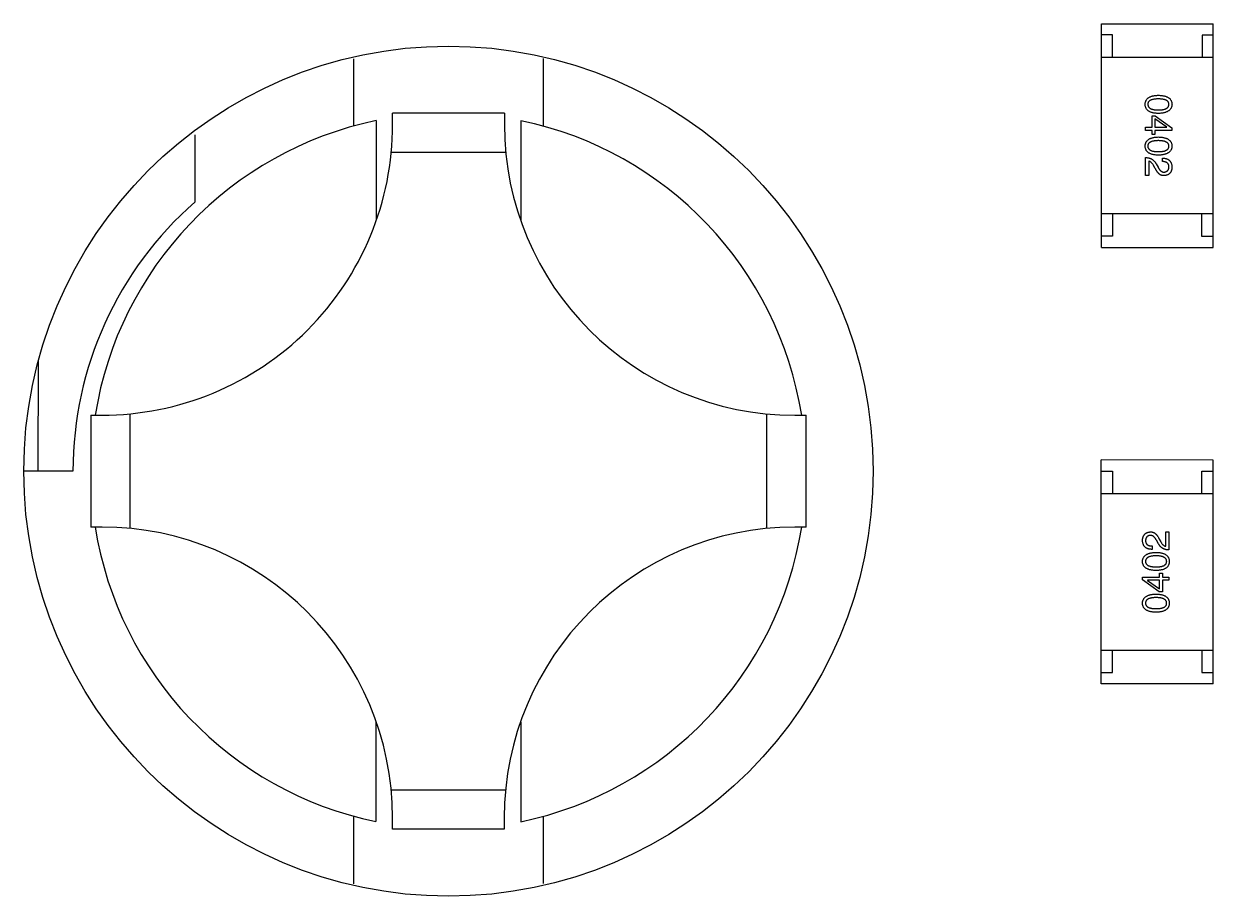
# Model space of a CAD drawing. Header units: inches. Extents: x -29 to 164, y -51 to 83.
# Drawn here: x 141.63 to 146.95, y 0.26 to 4.16 of the extents above; entities that cross this region are included whole.
import ezdxf

# ---------------------------------------------------------------- set-up
doc = ezdxf.new("R2010")
doc.units = ezdxf.units.IN
doc.header["$LTSCALE"] = 1.21
doc.header["$MEASUREMENT"] = 0
doc.layers.get('0').update_dxf_attribs({"linetype": 'CONTINUOUS'})

msp = doc.modelspace()

# ---------------------------------------------------------------- linework, layer by layer
at = {"color": 7, "linetype": 'Continuous'}
for p, q in [((146.4513, 3.1566), (146.4515, 4.1566)), ((146.4515, 4.1566), (146.9515, 4.1565)), ((146.9513, 3.1565), (146.9515, 4.1565)), ((146.5015, 4.1066), (146.4515, 4.1066)), ((146.5014, 4.0066), (146.5015, 4.1066)), ((146.9015, 4.1065), (146.9014, 4.0065)), ((146.9515, 4.1065), (146.9015, 4.1065)), ((143.1053, 4.0006), (143.1052, 3.6994)), ((143.9552, 3.6993), (143.9553, 4.0019)), ((146.9514, 4.0065), (146.4514, 4.0066)), ((143.7802, 3.7568), (143.2802, 3.7569)), ((143.2802, 3.7069), (143.2802, 3.7569)), ((143.7802, 3.7568), (143.7802, 3.7068)), ((146.6779, 3.7459), (146.6923, 3.7459)), ((146.6779, 3.6941), (146.6779, 3.7459)), ((146.7441, 3.6947), (146.6903, 3.7321)), ((146.6903, 3.7321), (146.6903, 3.6941)), ((146.6923, 3.7459), (146.767, 3.6921)), ((143.2062, 3.7237), (143.2061, 3.2786)), ((143.8542, 3.7236), (143.8541, 3.2785)), ((146.649, 3.6941), (146.6779, 3.6941)), ((146.649, 3.6797), (146.649, 3.6941)), ((146.6779, 3.6797), (146.649, 3.6797)), ((146.6779, 3.662), (146.6779, 3.6797)), ((146.6903, 3.6941), (146.7441, 3.6941)), ((146.767, 3.6796), (146.6903, 3.6797)), ((146.6903, 3.6797), (146.6903, 3.662)), ((146.7441, 3.6941), (146.7441, 3.6947)), ((146.767, 3.6921), (146.767, 3.6796)), ((142.3952, 3.6609), (142.3951, 3.36)), ((146.6903, 3.662), (146.6779, 3.662)), ((143.7862, 3.5818), (143.2741, 3.5819)), ((146.649, 3.4781), (146.649, 3.5587)), ((146.6627, 3.5423), (146.6627, 3.4781)), ((146.6922, 3.5102), (146.685, 3.5227)), ((146.6955, 3.5312), (146.7047, 3.5154)), ((146.7244, 3.541), (146.7244, 3.5561)), ((146.6627, 3.4781), (146.649, 3.4781)), ((146.9513, 3.3065), (146.4513, 3.3066)), ((146.5013, 3.3066), (146.5013, 3.2066)), ((146.9013, 3.2065), (146.9013, 3.3065)), ((146.5013, 3.2066), (146.4513, 3.2066)), ((146.9513, 3.2065), (146.9013, 3.2065)), ((146.4513, 3.1566), (146.9513, 3.1565)), ((141.6949, 2.1572), (141.695, 2.6496)), ((141.9299, 2.4072), (141.9298, 1.9072)), ((141.9299, 2.4072), (141.9799, 2.4071)), ((142.1049, 2.4131), (142.1048, 1.9011)), ((144.9548, 1.9005), (144.9549, 2.4125)), ((145.0799, 2.4065), (145.1299, 2.4065)), ((145.1298, 1.9065), (145.1299, 2.4065)), ((146.4506, 1.2068), (146.4508, 2.2068)), ((146.9508, 2.2067), (146.4508, 2.2068)), ((146.9506, 1.2067), (146.9508, 2.2067)), ((141.8499, 2.1572), (141.6299, 2.1572)), ((146.4508, 2.1568), (146.5008, 2.1568)), ((146.5008, 2.1568), (146.5008, 2.0568)), ((146.9008, 2.1567), (146.9508, 2.1567)), ((146.9008, 2.0567), (146.9008, 2.1567)), ((146.4508, 2.0568), (146.9508, 2.0567)), ((141.9798, 1.9071), (141.9298, 1.9072)), ((145.1298, 1.9065), (145.0798, 1.9065)), ((146.7393, 1.8852), (146.7531, 1.8852)), ((146.7393, 1.821), (146.7393, 1.8852)), ((146.7531, 1.8852), (146.7531, 1.8046)), ((146.6777, 1.8223), (146.6777, 1.8072)), ((146.7065, 1.8321), (146.6974, 1.8478)), ((146.7098, 1.8531), (146.717, 1.8406)), ((146.635, 1.6836), (146.7118, 1.6836)), ((146.635, 1.6712), (146.635, 1.6836)), ((146.7098, 1.6174), (146.635, 1.6712)), ((146.7118, 1.6692), (146.658, 1.6692)), ((146.658, 1.6692), (146.658, 1.6685)), ((146.658, 1.6685), (146.7117, 1.6312)), ((146.7117, 1.6312), (146.7118, 1.6692)), ((146.7118, 1.7013), (146.7242, 1.7013)), ((146.7118, 1.6836), (146.7118, 1.7013)), ((146.7242, 1.7013), (146.7242, 1.6836)), ((146.7242, 1.6836), (146.7531, 1.6836)), ((146.7531, 1.6692), (146.7242, 1.6692)), ((146.7242, 1.6692), (146.7242, 1.6174)), ((146.7531, 1.6836), (146.7531, 1.6692)), ((146.7242, 1.6174), (146.7098, 1.6174)), ((146.4506, 1.3568), (146.9506, 1.3567)), ((146.5006, 1.2568), (146.5006, 1.3568)), ((146.9006, 1.3567), (146.9006, 1.2567)), ((146.4506, 1.2568), (146.5006, 1.2568)), ((146.9006, 1.2567), (146.9506, 1.2567)), ((146.9506, 1.2067), (146.4506, 1.2068)), ((143.2056, 1.0352), (143.2055, 0.59)), ((143.8537, 1.035), (143.8536, 0.5899)), ((143.2735, 0.7319), (143.7856, 0.7318)), ((143.1045, 0.6144), (143.1045, 0.3118)), ((143.2795, 0.5569), (143.2795, 0.6069)), ((143.7795, 0.6068), (143.7795, 0.5568)), ((143.9545, 0.3131), (143.9545, 0.6142)), ((143.7795, 0.5568), (143.2795, 0.5569))]:
    msp.add_line(p, q, dxfattribs=at)
msp.add_circle((143.5299, 2.1568), 1.9, dxfattribs=at)
for centre, radius, start, end in [((143.5299, 2.1568), 1.6, 101.6725, 170.9989), ((141.9802, 3.7071), 1.3, 269.988, 359.988), ((145.0802, 3.7065), 1.3, 179.988, 269.988), ((143.5299, 2.1568), 1.6, 8.9773, 78.3034), ((143.4499, 2.1568), 1.6, 131.2402, 179.988), ((143.5299, 2.1568), 1.6, 188.9773, 258.3034), ((141.9795, 0.6071), 1.3, 359.988, 89.988), ((145.0795, 0.6065), 1.3, 89.988, 179.988), ((143.5299, 2.1568), 1.6, 281.6725, 350.9987)]:
    msp.add_arc(centre, radius, start, end, dxfattribs=at)
for points, knots in [([(146.6471, 3.7965), (146.6471, 3.7981), (146.6473, 3.8012), (146.648, 3.8057), (146.6493, 3.8099), (146.6509, 3.8139), (146.653, 3.8175), (146.6556, 3.8208), (146.6586, 3.8238), (146.6622, 3.8265), (146.6661, 3.8289), (146.6705, 3.831), (146.6753, 3.8328), (146.6806, 3.8342), (146.6863, 3.8355), (146.6925, 3.8363), (146.6992, 3.8369), (146.7037, 3.8371), (146.7061, 3.8372)], [0, 0, 0, 0, 0.059135, 0.115606, 0.169241, 0.221578, 0.273261, 0.324749, 0.377329, 0.431642, 0.488541, 0.548597, 0.612232, 0.680174, 0.752504, 0.829777, 0.912307, 1, 1, 1, 1]), ([(146.7061, 3.8372), (146.7085, 3.8371), (146.7133, 3.8369), (146.7201, 3.8363), (146.7265, 3.8354), (146.7324, 3.8342), (146.7379, 3.8327), (146.7429, 3.8309), (146.7474, 3.8289), (146.7515, 3.8265), (146.7551, 3.8238), (146.7582, 3.8208), (146.7609, 3.8175), (146.7631, 3.8138), (146.7648, 3.8099), (146.7661, 3.8057), (146.7669, 3.8012), (146.767, 3.7981), (146.7671, 3.7965)], [0, 0, 0, 0, 0.088823, 0.172287, 0.250296, 0.323438, 0.392244, 0.456221, 0.516635, 0.573871, 0.628, 0.680335, 0.731489, 0.782557, 0.834044, 0.886738, 0.942089, 1, 1, 1, 1]), ([(146.7061, 3.7559), (146.7037, 3.756), (146.6991, 3.7561), (146.6925, 3.7567), (146.6863, 3.7576), (146.6806, 3.7588), (146.6753, 3.7603), (146.6705, 3.7621), (146.6661, 3.7642), (146.6621, 3.7666), (146.6586, 3.7693), (146.6556, 3.7723), (146.653, 3.7756), (146.6509, 3.7792), (146.6493, 3.7831), (146.648, 3.7873), (146.6473, 3.7918), (146.6471, 3.795), (146.6471, 3.7965)], [0, 0, 0, 0, 0.08769, 0.170218, 0.24749, 0.319818, 0.387758, 0.451391, 0.511445, 0.568185, 0.622681, 0.67526, 0.726746, 0.778428, 0.830764, 0.884397, 0.940866, 1, 1, 1, 1]), ([(146.7061, 3.8208), (146.7042, 3.8208), (146.7005, 3.8207), (146.6951, 3.8204), (146.6901, 3.82), (146.6855, 3.8194), (146.6813, 3.8185), (146.6774, 3.8175), (146.6739, 3.8162), (146.6707, 3.8148), (146.6679, 3.8132), (146.6655, 3.8114), (146.6634, 3.8094), (146.6618, 3.8072), (146.6604, 3.8048), (146.6595, 3.8022), (146.659, 3.7994), (146.6589, 3.7975), (146.6589, 3.7965)], [0, 0, 0, 0, 0.096457, 0.187288, 0.27178, 0.350132, 0.423455, 0.491343, 0.554037, 0.612253, 0.666313, 0.717038, 0.764921, 0.811214, 0.856775, 0.902988, 0.950234, 1, 1, 1, 1]), ([(146.6589, 3.7965), (146.6589, 3.7955), (146.6591, 3.7936), (146.6597, 3.7907), (146.6607, 3.7881), (146.662, 3.7856), (146.6637, 3.7833), (146.6658, 3.7813), (146.6682, 3.7794), (146.671, 3.7778), (146.6742, 3.7763), (146.6777, 3.775), (146.6815, 3.774), (146.6858, 3.7731), (146.6903, 3.7724), (146.6953, 3.772), (146.7005, 3.7717), (146.7042, 3.7716), (146.7061, 3.7716)], [0, 0, 0, 0, 0.050879, 0.099377, 0.146973, 0.193618, 0.240619, 0.289461, 0.34047, 0.395283, 0.453059, 0.515633, 0.582666, 0.655287, 0.732971, 0.815933, 0.905166, 1, 1, 1, 1]), ([(146.7533, 3.7965), (146.7533, 3.7975), (146.7532, 3.7994), (146.7526, 3.8022), (146.7517, 3.8048), (146.7504, 3.8072), (146.7487, 3.8094), (146.7467, 3.8114), (146.7442, 3.8132), (146.7414, 3.8148), (146.7383, 3.8162), (146.7348, 3.8175), (146.7309, 3.8185), (146.7266, 3.8194), (146.722, 3.82), (146.717, 3.8204), (146.7117, 3.8207), (146.708, 3.8208), (146.7061, 3.8208)], [0, 0, 0, 0, 0.049764, 0.097007, 0.143217, 0.188577, 0.235116, 0.282997, 0.333719, 0.387776, 0.445989, 0.508679, 0.576563, 0.649481, 0.728235, 0.812722, 0.903548, 1, 1, 1, 1]), ([(146.7061, 3.7716), (146.708, 3.7716), (146.7117, 3.7717), (146.717, 3.772), (146.722, 3.7724), (146.7266, 3.7731), (146.7309, 3.774), (146.7348, 3.775), (146.7383, 3.7763), (146.7414, 3.7777), (146.7442, 3.7794), (146.7467, 3.7812), (146.7487, 3.7833), (146.7504, 3.7856), (146.7517, 3.788), (146.7526, 3.7907), (146.7532, 3.7936), (146.7533, 3.7955), (146.7533, 3.7965)], [0, 0, 0, 0, 0.095719, 0.185854, 0.269738, 0.347952, 0.420315, 0.487894, 0.550245, 0.608186, 0.662454, 0.713283, 0.761375, 0.808209, 0.854301, 0.901312, 0.949396, 1, 1, 1, 1]), ([(146.7671, 3.7965), (146.767, 3.7949), (146.7668, 3.7919), (146.7659, 3.7874), (146.7646, 3.7833), (146.7628, 3.7794), (146.7606, 3.7759), (146.7579, 3.7726), (146.7547, 3.7696), (146.7511, 3.7669), (146.7471, 3.7645), (146.7426, 3.7624), (146.7376, 3.7606), (146.7322, 3.7591), (146.7263, 3.7578), (146.72, 3.7569), (146.7132, 3.7562), (146.7085, 3.756), (146.7061, 3.7559)], [0, 0, 0, 0, 0.057415, 0.112361, 0.16496, 0.216437, 0.267441, 0.318839, 0.371478, 0.426325, 0.483626, 0.544235, 0.608673, 0.677374, 0.750405, 0.828394, 0.911525, 1, 1, 1, 1]), ([(146.647, 3.61), (146.6471, 3.6116), (146.6472, 3.6147), (146.648, 3.6192), (146.6492, 3.6234), (146.6509, 3.6273), (146.653, 3.631), (146.6556, 3.6343), (146.6586, 3.6373), (146.6621, 3.6399), (146.6661, 3.6424), (146.6705, 3.6444), (146.6753, 3.6462), (146.6806, 3.6477), (146.6863, 3.6489), (146.6925, 3.6498), (146.6991, 3.6504), (146.7037, 3.6506), (146.706, 3.6507)], [0, 0, 0, 0, 0.059135, 0.115606, 0.169241, 0.221578, 0.273261, 0.324749, 0.377329, 0.431642, 0.488541, 0.548597, 0.612232, 0.680174, 0.752504, 0.829777, 0.912307, 1, 1, 1, 1]), ([(146.706, 3.6343), (146.7041, 3.6343), (146.7004, 3.6342), (146.6951, 3.6339), (146.6901, 3.6335), (146.6855, 3.6328), (146.6812, 3.6319), (146.6773, 3.631), (146.6738, 3.6297), (146.6707, 3.6283), (146.6679, 3.6267), (146.6655, 3.6249), (146.6634, 3.6229), (146.6618, 3.6207), (146.6604, 3.6183), (146.6595, 3.6157), (146.6589, 3.6129), (146.6589, 3.611), (146.6588, 3.61)], [0, 0, 0, 0, 0.096457, 0.187288, 0.27178, 0.350132, 0.423455, 0.491343, 0.554037, 0.612253, 0.666313, 0.717038, 0.764921, 0.811214, 0.856775, 0.902988, 0.950234, 1, 1, 1, 1]), ([(146.706, 3.6507), (146.7085, 3.6506), (146.7132, 3.6504), (146.7201, 3.6498), (146.7264, 3.6489), (146.7324, 3.6477), (146.7378, 3.6462), (146.7428, 3.6444), (146.7474, 3.6423), (146.7514, 3.6399), (146.7551, 3.6373), (146.7582, 3.6342), (146.7609, 3.6309), (146.7631, 3.6273), (146.7648, 3.6234), (146.766, 3.6192), (146.7668, 3.6147), (146.767, 3.6116), (146.767, 3.61)], [0, 0, 0, 0, 0.088823, 0.172287, 0.250296, 0.323438, 0.392244, 0.456221, 0.516635, 0.573871, 0.628, 0.680335, 0.731489, 0.782557, 0.834044, 0.886738, 0.942089, 1, 1, 1, 1]), ([(146.7533, 3.61), (146.7532, 3.611), (146.7531, 3.6129), (146.7526, 3.6157), (146.7517, 3.6183), (146.7504, 3.6207), (146.7487, 3.6229), (146.7466, 3.6249), (146.7442, 3.6267), (146.7414, 3.6283), (146.7383, 3.6297), (146.7347, 3.631), (146.7308, 3.6319), (146.7266, 3.6328), (146.722, 3.6335), (146.717, 3.6339), (146.7116, 3.6342), (146.7079, 3.6343), (146.706, 3.6343)], [0, 0, 0, 0, 0.049764, 0.097007, 0.143217, 0.188577, 0.235116, 0.282997, 0.333719, 0.387776, 0.445989, 0.508679, 0.576563, 0.649481, 0.728235, 0.812722, 0.903548, 1, 1, 1, 1]), ([(146.706, 3.5694), (146.7037, 3.5694), (146.6991, 3.5696), (146.6925, 3.5702), (146.6863, 3.5711), (146.6806, 3.5723), (146.6753, 3.5738), (146.6704, 3.5756), (146.666, 3.5777), (146.6621, 3.5801), (146.6586, 3.5828), (146.6556, 3.5858), (146.653, 3.5891), (146.6509, 3.5927), (146.6492, 3.5966), (146.648, 3.6008), (146.6472, 3.6053), (146.6471, 3.6084), (146.647, 3.61)], [0, 0, 0, 0, 0.08769, 0.170218, 0.24749, 0.319818, 0.387758, 0.451391, 0.511445, 0.568185, 0.622681, 0.67526, 0.726746, 0.778428, 0.830764, 0.884397, 0.940866, 1, 1, 1, 1]), ([(146.6588, 3.61), (146.6589, 3.609), (146.659, 3.607), (146.6596, 3.6042), (146.6606, 3.6015), (146.662, 3.5991), (146.6637, 3.5968), (146.6658, 3.5948), (146.6682, 3.5929), (146.671, 3.5912), (146.6741, 3.5898), (146.6776, 3.5885), (146.6815, 3.5875), (146.6857, 3.5866), (146.6903, 3.5859), (146.6952, 3.5854), (146.7005, 3.5851), (146.7042, 3.5851), (146.706, 3.5851)], [0, 0, 0, 0, 0.050879, 0.099377, 0.146973, 0.193618, 0.240619, 0.289461, 0.34047, 0.395283, 0.453059, 0.515633, 0.582666, 0.655287, 0.732971, 0.815933, 0.905166, 1, 1, 1, 1]), ([(146.706, 3.5851), (146.7079, 3.5851), (146.7116, 3.5851), (146.717, 3.5854), (146.722, 3.5859), (146.7266, 3.5866), (146.7308, 3.5874), (146.7347, 3.5885), (146.7382, 3.5898), (146.7414, 3.5912), (146.7442, 3.5929), (146.7466, 3.5947), (146.7487, 3.5968), (146.7504, 3.599), (146.7517, 3.6015), (146.7526, 3.6042), (146.7531, 3.607), (146.7532, 3.609), (146.7533, 3.61)], [0, 0, 0, 0, 0.095719, 0.185854, 0.269738, 0.347952, 0.420315, 0.487894, 0.550245, 0.608186, 0.662454, 0.713283, 0.761375, 0.808209, 0.854301, 0.901312, 0.949396, 1, 1, 1, 1]), ([(146.767, 3.61), (146.7669, 3.6084), (146.7667, 3.6054), (146.7659, 3.6009), (146.7646, 3.5968), (146.7628, 3.5929), (146.7606, 3.5893), (146.7579, 3.5861), (146.7547, 3.5831), (146.7511, 3.5804), (146.747, 3.578), (146.7425, 3.5759), (146.7375, 3.5741), (146.7321, 3.5725), (146.7262, 3.5713), (146.7199, 3.5703), (146.7131, 3.5697), (146.7084, 3.5695), (146.706, 3.5694)], [0, 0, 0, 0, 0.057415, 0.112361, 0.16496, 0.216437, 0.267441, 0.318839, 0.371478, 0.426325, 0.483626, 0.544235, 0.608673, 0.677374, 0.750405, 0.828394, 0.911525, 1, 1, 1, 1]), ([(146.649, 3.5587), (146.6503, 3.5587), (146.6529, 3.5586), (146.6567, 3.5582), (146.6604, 3.5576), (146.6639, 3.5568), (146.6673, 3.5558), (146.6706, 3.5546), (146.6737, 3.5532), (146.6767, 3.5515), (146.6796, 3.5497), (146.6823, 3.5477), (146.6848, 3.5454), (146.6872, 3.543), (146.6896, 3.5404), (146.6917, 3.5375), (146.6937, 3.5344), (146.6949, 3.5323), (146.6955, 3.5312)], [0, 0, 0, 0, 0.069512, 0.136307, 0.201431, 0.265186, 0.327322, 0.388242, 0.448098, 0.507757, 0.566952, 0.626243, 0.686026, 0.745963, 0.807549, 0.869906, 0.934172, 1, 1, 1, 1]), ([(146.685, 3.5227), (146.6842, 3.5241), (146.6827, 3.5268), (146.6801, 3.5305), (146.6774, 3.5337), (146.6747, 3.5364), (146.6718, 3.5387), (146.6689, 3.5404), (146.6659, 3.5417), (146.6638, 3.5421), (146.6627, 3.5423)], [0, 0, 0, 0, 0.158292, 0.304606, 0.440272, 0.565336, 0.681745, 0.791834, 0.896966, 1, 1, 1, 1]), ([(146.7047, 3.5154), (146.7052, 3.5145), (146.7061, 3.5127), (146.7077, 3.5101), (146.7092, 3.5077), (146.7108, 3.5055), (146.7124, 3.5035), (146.7141, 3.5016), (146.7157, 3.5), (146.7175, 3.4986), (146.7192, 3.4973), (146.721, 3.4962), (146.7228, 3.4953), (146.7246, 3.4946), (146.7265, 3.4941), (146.7284, 3.4938), (146.7303, 3.4937), (146.7316, 3.4938), (146.7322, 3.4938)], [0, 0, 0, 0, 0.084365, 0.165386, 0.24176, 0.314729, 0.38433, 0.449952, 0.513164, 0.5734, 0.630824, 0.68644, 0.740136, 0.792605, 0.844515, 0.896112, 0.947763, 1, 1, 1, 1]), ([(146.7244, 3.5561), (146.7261, 3.556), (146.7293, 3.5559), (146.734, 3.5554), (146.7384, 3.5545), (146.7425, 3.5534), (146.7463, 3.5519), (146.7497, 3.5501), (146.7529, 3.548), (146.7557, 3.5456), (146.7583, 3.5429), (146.7605, 3.5399), (146.7624, 3.5366), (146.7639, 3.5329), (146.7652, 3.529), (146.7661, 3.5247), (146.7668, 3.5202), (146.7669, 3.517), (146.767, 3.5154)], [0, 0, 0, 0, 0.074935, 0.145873, 0.212498, 0.27598, 0.33603, 0.394042, 0.450372, 0.505546, 0.560812, 0.616481, 0.673265, 0.732328, 0.7938, 0.858943, 0.92718, 1, 1, 1, 1]), ([(146.7532, 3.5174), (146.7532, 3.5183), (146.7532, 3.5201), (146.7528, 3.5227), (146.7523, 3.5252), (146.7515, 3.5275), (146.7505, 3.5296), (146.7492, 3.5315), (146.7477, 3.5333), (146.746, 3.5348), (146.7441, 3.5362), (146.742, 3.5374), (146.7396, 3.5384), (146.737, 3.5393), (146.7341, 3.54), (146.7311, 3.5405), (146.7278, 3.5409), (146.7256, 3.541), (146.7244, 3.541)], [0, 0, 0, 0, 0.065945, 0.127767, 0.186553, 0.242898, 0.297728, 0.351599, 0.404854, 0.459191, 0.515338, 0.573322, 0.634405, 0.698538, 0.767039, 0.84022, 0.917406, 1, 1, 1, 1]), ([(146.767, 3.5154), (146.7669, 3.514), (146.7667, 3.5112), (146.7661, 3.5072), (146.7652, 3.5034), (146.7641, 3.4998), (146.7628, 3.4966), (146.7612, 3.4936), (146.7593, 3.4908), (146.7572, 3.4883), (146.7549, 3.4861), (146.7523, 3.4842), (146.7494, 3.4825), (146.7463, 3.4811), (146.743, 3.4799), (146.7394, 3.479), (146.7356, 3.4784), (146.7329, 3.4782), (146.7316, 3.4781)], [0, 0, 0, 0, 0.074847, 0.14558, 0.212628, 0.276599, 0.337792, 0.396608, 0.453638, 0.509854, 0.565589, 0.621545, 0.678777, 0.737222, 0.798388, 0.862259, 0.929312, 1, 1, 1, 1]), ([(146.7322, 3.4938), (146.7331, 3.4939), (146.7347, 3.494), (146.737, 3.4944), (146.7391, 3.495), (146.7412, 3.4957), (146.743, 3.4966), (146.7447, 3.4977), (146.7463, 3.4989), (146.7477, 3.5003), (146.7489, 3.5019), (146.75, 3.5036), (146.7509, 3.5055), (146.7517, 3.5076), (146.7523, 3.5098), (146.7528, 3.5122), (146.7531, 3.5147), (146.7532, 3.5165), (146.7532, 3.5174)], [0, 0, 0, 0, 0.069456, 0.136175, 0.198596, 0.258993, 0.316838, 0.37342, 0.428889, 0.48454, 0.540119, 0.597644, 0.65702, 0.718534, 0.783117, 0.851564, 0.923888, 1, 1, 1, 1]), ([(146.7316, 3.4781), (146.7306, 3.478), (146.7286, 3.478), (146.7257, 3.4782), (146.7228, 3.4787), (146.72, 3.4795), (146.7173, 3.4806), (146.7146, 3.4819), (146.7121, 3.4835), (146.7096, 3.4854), (146.7071, 3.4876), (146.7048, 3.49), (146.7025, 3.4927), (146.7003, 3.4957), (146.6982, 3.4989), (146.6961, 3.5024), (146.6941, 3.5062), (146.6929, 3.5088), (146.6922, 3.5102)], [0, 0, 0, 0, 0.055083, 0.109453, 0.162685, 0.21614, 0.26961, 0.324284, 0.380202, 0.437433, 0.497084, 0.559152, 0.624288, 0.692446, 0.763862, 0.838743, 0.917269, 1, 1, 1, 1]), ([(146.6351, 1.8479), (146.6352, 1.8493), (146.6354, 1.8521), (146.636, 1.8561), (146.6369, 1.8599), (146.6379, 1.8634), (146.6393, 1.8667), (146.6409, 1.8697), (146.6428, 1.8725), (146.6449, 1.8749), (146.6472, 1.8772), (146.6498, 1.8791), (146.6527, 1.8808), (146.6558, 1.8822), (146.6591, 1.8834), (146.6627, 1.8843), (146.6665, 1.8849), (146.6691, 1.8851), (146.6705, 1.8852)], [0, 0, 0, 0, 0.074847, 0.14558, 0.212628, 0.276599, 0.337792, 0.396608, 0.453638, 0.509854, 0.565589, 0.621545, 0.678777, 0.737222, 0.798388, 0.862259, 0.929312, 1, 1, 1, 1]), ([(146.6698, 1.8695), (146.669, 1.8694), (146.6674, 1.8693), (146.6651, 1.8689), (146.6629, 1.8683), (146.6609, 1.8676), (146.659, 1.8667), (146.6573, 1.8656), (146.6558, 1.8643), (146.6544, 1.863), (146.6532, 1.8614), (146.6521, 1.8597), (146.6511, 1.8577), (146.6503, 1.8557), (146.6498, 1.8535), (146.6493, 1.8511), (146.649, 1.8485), (146.6489, 1.8468), (146.6488, 1.8459)], [0, 0, 0, 0, 0.069456, 0.136175, 0.198596, 0.258993, 0.316838, 0.37342, 0.428889, 0.48454, 0.540119, 0.597644, 0.65702, 0.718534, 0.783117, 0.851564, 0.923888, 1, 1, 1, 1]), ([(146.6974, 1.8478), (146.6969, 1.8488), (146.6959, 1.8506), (146.6944, 1.8532), (146.6928, 1.8556), (146.6913, 1.8578), (146.6896, 1.8598), (146.688, 1.8616), (146.6864, 1.8633), (146.6846, 1.8647), (146.6829, 1.866), (146.6811, 1.8671), (146.6793, 1.8679), (146.6775, 1.8687), (146.6756, 1.8691), (146.6737, 1.8695), (146.6718, 1.8696), (146.6705, 1.8695), (146.6698, 1.8695)], [0, 0, 0, 0, 0.084365, 0.165386, 0.24176, 0.314729, 0.38433, 0.449952, 0.513164, 0.5734, 0.630824, 0.68644, 0.740136, 0.792605, 0.844515, 0.896112, 0.947763, 1, 1, 1, 1]), ([(146.6705, 1.8852), (146.6715, 1.8853), (146.6735, 1.8853), (146.6764, 1.8851), (146.6793, 1.8845), (146.6821, 1.8838), (146.6848, 1.8827), (146.6874, 1.8813), (146.69, 1.8797), (146.6925, 1.8778), (146.6949, 1.8757), (146.6973, 1.8733), (146.6996, 1.8706), (146.7018, 1.8676), (146.7039, 1.8644), (146.706, 1.8609), (146.708, 1.8571), (146.7092, 1.8544), (146.7098, 1.8531)], [0, 0, 0, 0, 0.055083, 0.109453, 0.162685, 0.21614, 0.26961, 0.324284, 0.380202, 0.437433, 0.497084, 0.559152, 0.624288, 0.692446, 0.763862, 0.838743, 0.917269, 1, 1, 1, 1]), ([(146.6777, 1.8072), (146.676, 1.8073), (146.6728, 1.8074), (146.6681, 1.8079), (146.6637, 1.8087), (146.6596, 1.8099), (146.6558, 1.8114), (146.6523, 1.8131), (146.6492, 1.8152), (146.6463, 1.8176), (146.6438, 1.8203), (146.6416, 1.8234), (146.6397, 1.8267), (146.6381, 1.8303), (146.6369, 1.8343), (146.636, 1.8385), (146.6353, 1.8431), (146.6352, 1.8462), (146.6351, 1.8479)], [0, 0, 0, 0, 0.074935, 0.145873, 0.212498, 0.27598, 0.33603, 0.394042, 0.450372, 0.505546, 0.560812, 0.616481, 0.673265, 0.732328, 0.7938, 0.858943, 0.92718, 1, 1, 1, 1]), ([(146.6488, 1.8459), (146.6489, 1.845), (146.6489, 1.8431), (146.6493, 1.8405), (146.6498, 1.8381), (146.6506, 1.8358), (146.6516, 1.8337), (146.6529, 1.8318), (146.6543, 1.83), (146.656, 1.8285), (146.658, 1.8271), (146.6601, 1.8258), (146.6625, 1.8248), (146.6651, 1.8239), (146.6679, 1.8232), (146.671, 1.8228), (146.6743, 1.8224), (146.6765, 1.8223), (146.6777, 1.8223)], [0, 0, 0, 0, 0.065945, 0.127767, 0.186553, 0.242898, 0.297728, 0.351599, 0.404854, 0.459191, 0.515338, 0.573322, 0.634405, 0.698538, 0.767039, 0.84022, 0.917406, 1, 1, 1, 1]), ([(146.7531, 1.8046), (146.7518, 1.8046), (146.7492, 1.8047), (146.7454, 1.8051), (146.7417, 1.8057), (146.7382, 1.8065), (146.7347, 1.8075), (146.7315, 1.8087), (146.7284, 1.8101), (146.7254, 1.8117), (146.7225, 1.8136), (146.7198, 1.8156), (146.7172, 1.8178), (146.7148, 1.8203), (146.7125, 1.8229), (146.7104, 1.8258), (146.7084, 1.8289), (146.7072, 1.831), (146.7065, 1.8321)], [0, 0, 0, 0, 0.069512, 0.136307, 0.201431, 0.265186, 0.327322, 0.388242, 0.448098, 0.507757, 0.566952, 0.626243, 0.686026, 0.745963, 0.807549, 0.869906, 0.934172, 1, 1, 1, 1]), ([(146.717, 1.8406), (146.7179, 1.8392), (146.7194, 1.8365), (146.722, 1.8328), (146.7247, 1.8296), (146.7274, 1.8269), (146.7302, 1.8246), (146.7332, 1.8229), (146.7362, 1.8216), (146.7383, 1.8212), (146.7393, 1.821)], [0, 0, 0, 0, 0.158292, 0.304606, 0.440272, 0.565336, 0.681745, 0.791834, 0.896966, 1, 1, 1, 1]), ([(146.6351, 1.7533), (146.6351, 1.7549), (146.6353, 1.7579), (146.6362, 1.7624), (146.6375, 1.7665), (146.6393, 1.7704), (146.6415, 1.7739), (146.6442, 1.7772), (146.6474, 1.7802), (146.651, 1.7829), (146.655, 1.7853), (146.6596, 1.7874), (146.6645, 1.7892), (146.67, 1.7907), (146.6758, 1.792), (146.6822, 1.7929), (146.6889, 1.7936), (146.6936, 1.7938), (146.696, 1.7939)], [0, 0, 0, 0, 0.057415, 0.112361, 0.16496, 0.216437, 0.267441, 0.318839, 0.371478, 0.426325, 0.483626, 0.544235, 0.608673, 0.677374, 0.750405, 0.828394, 0.911525, 1, 1, 1, 1]), ([(146.696, 1.7782), (146.6941, 1.7782), (146.6904, 1.7781), (146.6851, 1.7778), (146.6801, 1.7774), (146.6755, 1.7767), (146.6712, 1.7758), (146.6673, 1.7748), (146.6638, 1.7735), (146.6607, 1.7721), (146.6579, 1.7704), (146.6555, 1.7686), (146.6534, 1.7665), (146.6517, 1.7642), (146.6504, 1.7618), (146.6495, 1.7591), (146.6489, 1.7563), (146.6489, 1.7543), (146.6488, 1.7533)], [0, 0, 0, 0, 0.095719, 0.185854, 0.269738, 0.347952, 0.420315, 0.487894, 0.550245, 0.608186, 0.662454, 0.713283, 0.761375, 0.808209, 0.854301, 0.901312, 0.949396, 1, 1, 1, 1]), ([(146.696, 1.7939), (146.6984, 1.7938), (146.703, 1.7937), (146.7096, 1.7931), (146.7158, 1.7922), (146.7215, 1.791), (146.7268, 1.7895), (146.7316, 1.7877), (146.736, 1.7856), (146.74, 1.7832), (146.7435, 1.7805), (146.7465, 1.7775), (146.7491, 1.7742), (146.7512, 1.7706), (146.7529, 1.7667), (146.7541, 1.7625), (146.7548, 1.758), (146.755, 1.7548), (146.7551, 1.7533)], [0, 0, 0, 0, 0.08769, 0.170218, 0.24749, 0.319818, 0.387758, 0.451391, 0.511445, 0.568185, 0.622681, 0.67526, 0.726746, 0.778428, 0.830764, 0.884397, 0.940866, 1, 1, 1, 1]), ([(146.7433, 1.7533), (146.7432, 1.7543), (146.7431, 1.7562), (146.7425, 1.7591), (146.7415, 1.7618), (146.7401, 1.7642), (146.7384, 1.7665), (146.7363, 1.7685), (146.7339, 1.7704), (146.7311, 1.772), (146.7279, 1.7735), (146.7244, 1.7748), (146.7206, 1.7758), (146.7164, 1.7767), (146.7118, 1.7774), (146.7069, 1.7778), (146.7016, 1.7781), (146.6979, 1.7782), (146.696, 1.7782)], [0, 0, 0, 0, 0.050879, 0.099377, 0.146973, 0.193618, 0.240619, 0.289461, 0.34047, 0.395283, 0.453059, 0.515633, 0.582666, 0.655287, 0.732971, 0.815933, 0.905166, 1, 1, 1, 1]), ([(146.696, 1.7126), (146.6936, 1.7127), (146.6889, 1.7129), (146.682, 1.7135), (146.6756, 1.7144), (146.6697, 1.7156), (146.6642, 1.7171), (146.6593, 1.7189), (146.6547, 1.7209), (146.6506, 1.7233), (146.647, 1.726), (146.6439, 1.729), (146.6412, 1.7323), (146.639, 1.736), (146.6373, 1.7399), (146.636, 1.7441), (146.6353, 1.7486), (146.6351, 1.7517), (146.6351, 1.7533)], [0, 0, 0, 0, 0.088823, 0.172287, 0.250296, 0.323438, 0.392244, 0.456221, 0.516635, 0.573871, 0.628, 0.680335, 0.731489, 0.782557, 0.834044, 0.886738, 0.942089, 1, 1, 1, 1]), ([(146.6488, 1.7533), (146.6489, 1.7523), (146.6489, 1.7504), (146.6495, 1.7476), (146.6504, 1.745), (146.6517, 1.7426), (146.6534, 1.7404), (146.6554, 1.7384), (146.6579, 1.7366), (146.6607, 1.735), (146.6638, 1.7336), (146.6673, 1.7323), (146.6712, 1.7313), (146.6755, 1.7304), (146.6801, 1.7298), (146.6851, 1.7294), (146.6904, 1.7291), (146.6941, 1.729), (146.696, 1.729)], [0, 0, 0, 0, 0.049764, 0.097007, 0.143217, 0.188577, 0.235116, 0.282997, 0.333719, 0.387776, 0.445989, 0.508679, 0.576563, 0.649481, 0.728235, 0.812722, 0.903548, 1, 1, 1, 1]), ([(146.696, 1.729), (146.6979, 1.729), (146.7016, 1.7291), (146.707, 1.7294), (146.712, 1.7298), (146.7166, 1.7304), (146.7208, 1.7313), (146.7247, 1.7323), (146.7282, 1.7336), (146.7314, 1.735), (146.7342, 1.7366), (146.7366, 1.7384), (146.7387, 1.7404), (146.7403, 1.7426), (146.7417, 1.745), (146.7426, 1.7476), (146.7431, 1.7504), (146.7432, 1.7523), (146.7433, 1.7533)], [0, 0, 0, 0, 0.096457, 0.187288, 0.27178, 0.350132, 0.423455, 0.491343, 0.554037, 0.612253, 0.666313, 0.717038, 0.764921, 0.811214, 0.856775, 0.902988, 0.950234, 1, 1, 1, 1]), ([(146.7551, 1.7533), (146.755, 1.7517), (146.7548, 1.7486), (146.7541, 1.7441), (146.7529, 1.7399), (146.7512, 1.7359), (146.7491, 1.7323), (146.7465, 1.729), (146.7435, 1.726), (146.7399, 1.7233), (146.736, 1.7209), (146.7316, 1.7188), (146.7268, 1.717), (146.7215, 1.7156), (146.7158, 1.7143), (146.7096, 1.7135), (146.703, 1.7129), (146.6984, 1.7127), (146.696, 1.7126)], [0, 0, 0, 0, 0.059135, 0.115606, 0.169241, 0.221578, 0.273261, 0.324749, 0.377329, 0.431642, 0.488541, 0.548597, 0.612232, 0.680174, 0.752504, 0.829777, 0.912307, 1, 1, 1, 1]), ([(146.635, 1.5668), (146.6351, 1.5683), (146.6353, 1.5714), (146.6362, 1.5758), (146.6375, 1.58), (146.6392, 1.5838), (146.6415, 1.5874), (146.6442, 1.5907), (146.6473, 1.5937), (146.6509, 1.5964), (146.655, 1.5988), (146.6595, 1.6009), (146.6645, 1.6027), (146.6699, 1.6042), (146.6758, 1.6055), (146.6821, 1.6064), (146.6889, 1.6071), (146.6936, 1.6073), (146.696, 1.6074)], [0, 0, 0, 0, 0.057415, 0.112361, 0.16496, 0.216437, 0.267441, 0.318839, 0.371478, 0.426325, 0.483626, 0.544235, 0.608673, 0.677374, 0.750405, 0.828394, 0.911525, 1, 1, 1, 1]), ([(146.696, 1.6074), (146.6984, 1.6073), (146.7029, 1.6072), (146.7096, 1.6065), (146.7158, 1.6057), (146.7215, 1.6045), (146.7268, 1.603), (146.7316, 1.6012), (146.736, 1.5991), (146.7399, 1.5967), (146.7434, 1.594), (146.7465, 1.591), (146.749, 1.5877), (146.7512, 1.5841), (146.7528, 1.5801), (146.7541, 1.5759), (146.7548, 1.5714), (146.7549, 1.5683), (146.755, 1.5667)], [0, 0, 0, 0, 0.08769, 0.170218, 0.24749, 0.319818, 0.387758, 0.451391, 0.511445, 0.568185, 0.622681, 0.67526, 0.726746, 0.778428, 0.830764, 0.884397, 0.940866, 1, 1, 1, 1]), ([(146.696, 1.5261), (146.6936, 1.5262), (146.6888, 1.5263), (146.682, 1.527), (146.6756, 1.5278), (146.6697, 1.5291), (146.6642, 1.5305), (146.6592, 1.5323), (146.6547, 1.5344), (146.6506, 1.5368), (146.647, 1.5395), (146.6439, 1.5425), (146.6412, 1.5458), (146.639, 1.5494), (146.6373, 1.5534), (146.636, 1.5576), (146.6352, 1.5621), (146.6351, 1.5652), (146.635, 1.5668)], [0, 0, 0, 0, 0.088823, 0.172287, 0.250296, 0.323438, 0.392244, 0.456221, 0.516635, 0.573871, 0.628, 0.680335, 0.731489, 0.782557, 0.834044, 0.886738, 0.942089, 1, 1, 1, 1]), ([(146.696, 1.5917), (146.6941, 1.5917), (146.6904, 1.5916), (146.6851, 1.5913), (146.6801, 1.5909), (146.6754, 1.5902), (146.6712, 1.5893), (146.6673, 1.5883), (146.6638, 1.587), (146.6606, 1.5856), (146.6579, 1.5839), (146.6554, 1.582), (146.6534, 1.58), (146.6517, 1.5777), (146.6504, 1.5752), (146.6494, 1.5726), (146.6489, 1.5697), (146.6488, 1.5678), (146.6488, 1.5668)], [0, 0, 0, 0, 0.095719, 0.185854, 0.269738, 0.347952, 0.420315, 0.487894, 0.550245, 0.608186, 0.662454, 0.713283, 0.761375, 0.808209, 0.854301, 0.901312, 0.949396, 1, 1, 1, 1]), ([(146.6488, 1.5668), (146.6488, 1.5658), (146.6489, 1.5639), (146.6494, 1.5611), (146.6504, 1.5585), (146.6517, 1.5561), (146.6534, 1.5539), (146.6554, 1.5519), (146.6578, 1.5501), (146.6606, 1.5485), (146.6638, 1.5471), (146.6673, 1.5458), (146.6712, 1.5448), (146.6754, 1.5439), (146.68, 1.5433), (146.685, 1.5428), (146.6904, 1.5425), (146.6941, 1.5425), (146.696, 1.5425)], [0, 0, 0, 0, 0.049764, 0.097007, 0.143217, 0.188577, 0.235116, 0.282997, 0.333719, 0.387776, 0.445989, 0.508679, 0.576563, 0.649481, 0.728235, 0.812722, 0.903548, 1, 1, 1, 1]), ([(146.7432, 1.5667), (146.7431, 1.5677), (146.743, 1.5697), (146.7424, 1.5726), (146.7414, 1.5752), (146.7401, 1.5777), (146.7384, 1.58), (146.7363, 1.582), (146.7338, 1.5839), (146.731, 1.5855), (146.7279, 1.587), (146.7244, 1.5882), (146.7205, 1.5893), (146.7163, 1.5902), (146.7117, 1.5908), (146.7068, 1.5913), (146.7015, 1.5916), (146.6979, 1.5917), (146.696, 1.5917)], [0, 0, 0, 0, 0.050879, 0.099377, 0.146973, 0.193618, 0.240619, 0.289461, 0.34047, 0.395283, 0.453059, 0.515633, 0.582666, 0.655287, 0.732971, 0.815933, 0.905166, 1, 1, 1, 1]), ([(146.696, 1.5425), (146.6979, 1.5425), (146.7016, 1.5425), (146.7069, 1.5428), (146.7119, 1.5433), (146.7165, 1.5439), (146.7208, 1.5448), (146.7247, 1.5458), (146.7282, 1.547), (146.7314, 1.5485), (146.7342, 1.5501), (146.7366, 1.5519), (146.7386, 1.5539), (146.7403, 1.5561), (146.7416, 1.5585), (146.7426, 1.5611), (146.7431, 1.5638), (146.7432, 1.5658), (146.7432, 1.5667)], [0, 0, 0, 0, 0.096457, 0.187288, 0.27178, 0.350132, 0.423455, 0.491343, 0.554037, 0.612253, 0.666313, 0.717038, 0.764921, 0.811214, 0.856775, 0.902988, 0.950234, 1, 1, 1, 1]), ([(146.755, 1.5667), (146.7549, 1.5651), (146.7548, 1.562), (146.754, 1.5575), (146.7528, 1.5533), (146.7512, 1.5494), (146.749, 1.5458), (146.7465, 1.5425), (146.7434, 1.5395), (146.7399, 1.5368), (146.736, 1.5344), (146.7316, 1.5323), (146.7267, 1.5305), (146.7215, 1.529), (146.7157, 1.5278), (146.7096, 1.5269), (146.7029, 1.5263), (146.6983, 1.5262), (146.696, 1.5261)], [0, 0, 0, 0, 0.059135, 0.115606, 0.169241, 0.221578, 0.273261, 0.324749, 0.377329, 0.431642, 0.488541, 0.548597, 0.612232, 0.680174, 0.752504, 0.829777, 0.912307, 1, 1, 1, 1])]:
    msp.add_open_spline(points, degree=3, knots=knots, dxfattribs=at)

doc.saveas('drawing.dxf')
